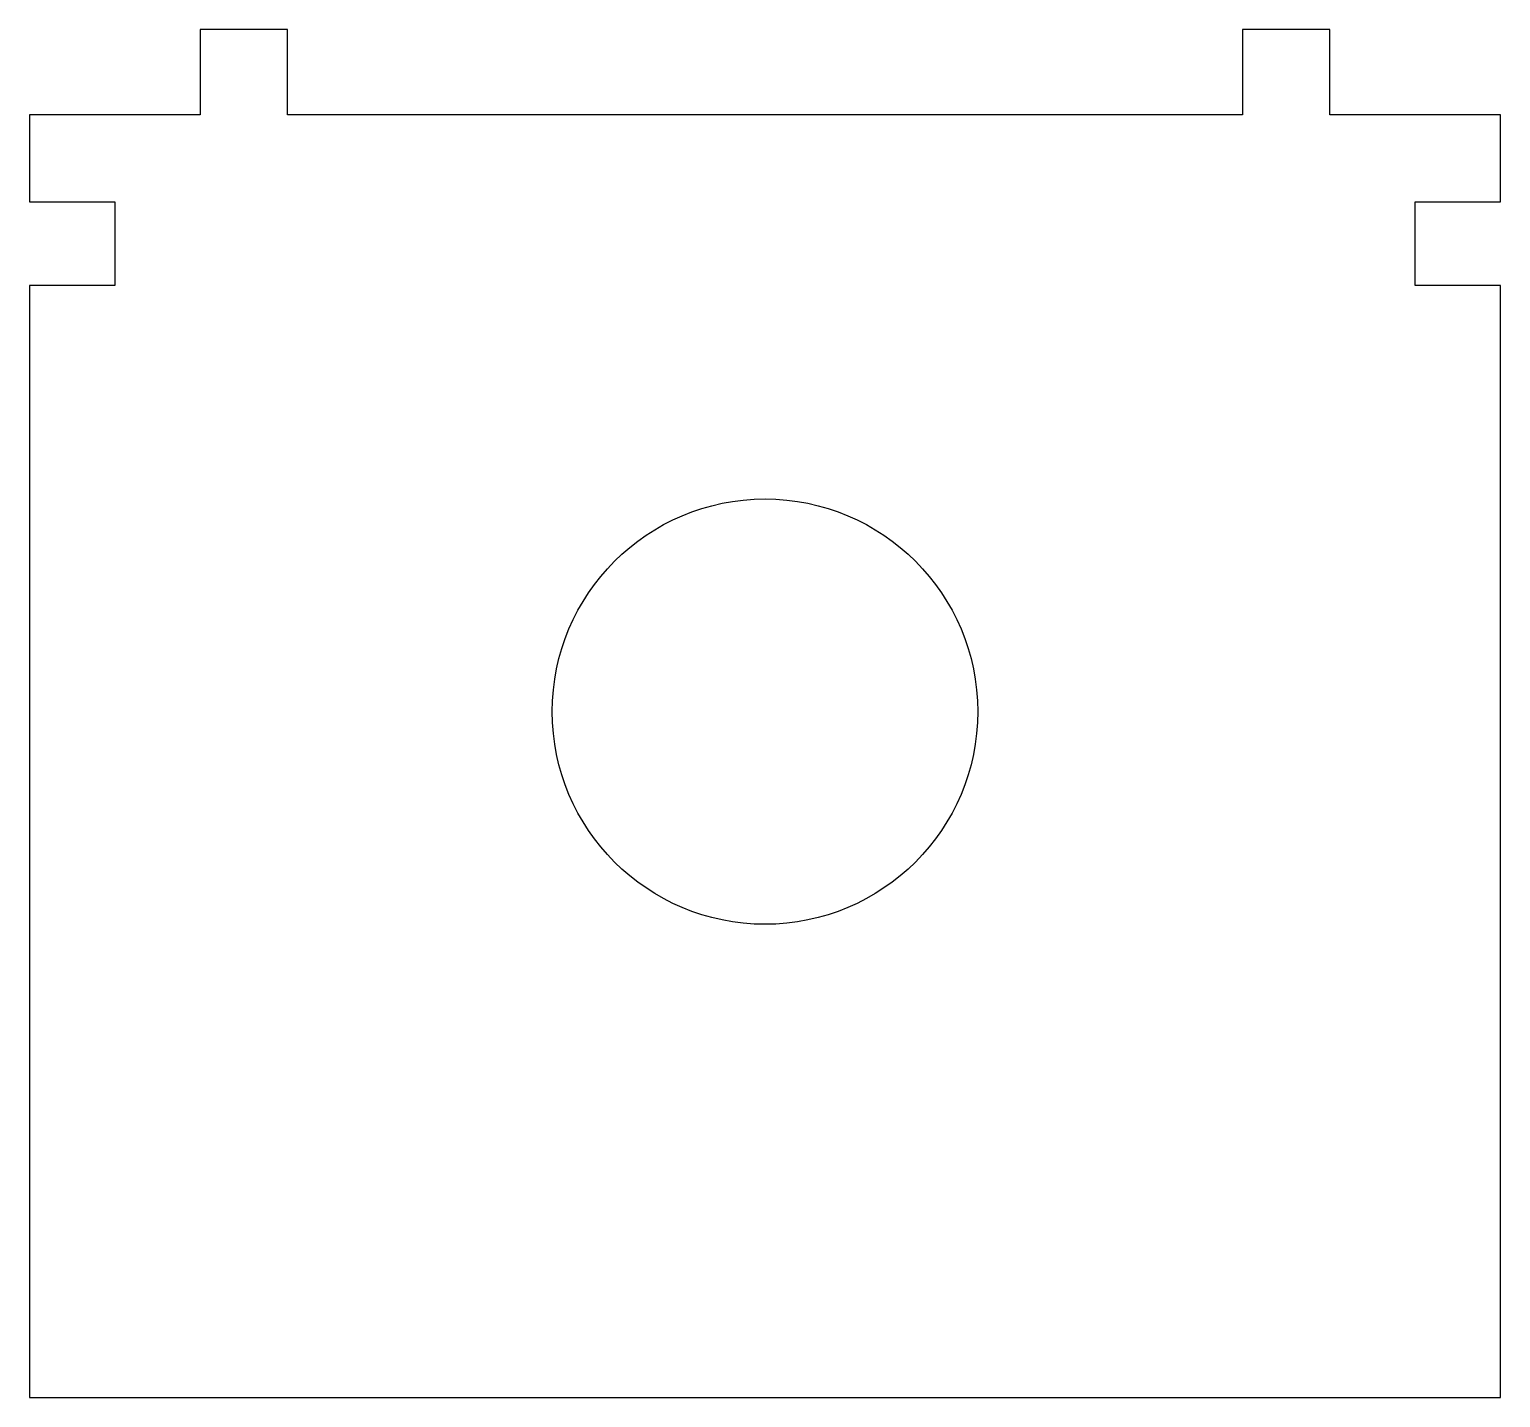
# Model space of a CAD drawing. Header units: millimetres. Extents: x -86.1 to 0, y -80 to 0.
import ezdxf

# ---------------------------------------------------------------- set-up
doc = ezdxf.new("R2010")
doc.units = ezdxf.units.MM
doc.layers.add('CUTOUTS', color=1, linetype='CONTINUOUS')
doc.layers.add('PERIMETER', color=5, linetype='CONTINUOUS')

msp = doc.modelspace()

# ---------------------------------------------------------------- linework, layer by layer
at = {"layer": 'CUTOUTS'}
msp.add_circle((-43, -39.892), 12.45, dxfattribs=at)
at = {"layer": 'PERIMETER'}
msp.add_lwpolyline([(0.05, -14.95), (-4.95, -14.95), (-4.95, -10.05), (0.05, -10.05), (0.05, -4.95), (-9.95, -4.95), (-9.95, 0.05), (-15.05, 0.05), (-15.05, -4.95), (-70.95, -4.95), (-70.95, 0.05), (-76.05, 0.05), (-76.05, -4.95), (-86.05, -4.95), (-86.05, -10.05), (-81.05, -10.05), (-81.05, -14.95), (-86.05, -14.95), (-86.05, -80.05), (0.05, -80.05)], close=True, dxfattribs=at)

doc.saveas('drawing.dxf')
